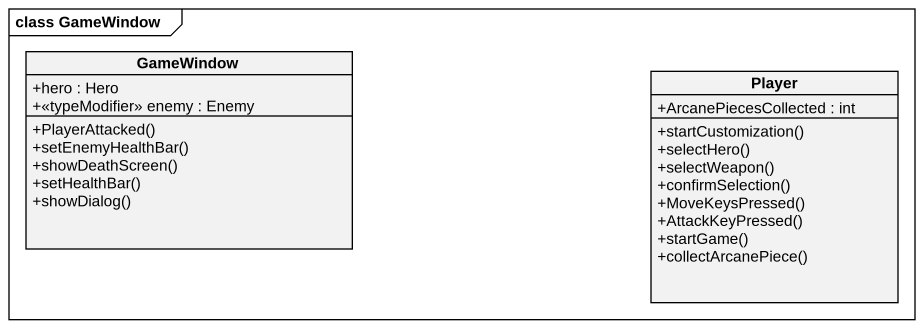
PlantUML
@startuml
mainframe class GameWindow
hide circle
hide empty members
skinparam classAttributeIconSize 0
class GameWindow {
  +hero : Hero
  +<<typeModifier>> enemy : Enemy
  +PlayerAttacked()
  +setEnemyHealthBar()
  +showDeathScreen()
  +setHealthBar()
  +showDialog()
}
class Player {
  +ArcanePiecesCollected : int
  +startCustomization()
  +selectHero()
  +selectWeapon()
  +confirmSelection()
  +MoveKeysPressed()
  +AttackKeyPressed()
  +startGame()
  +collectArcanePiece()
}
@enduml
